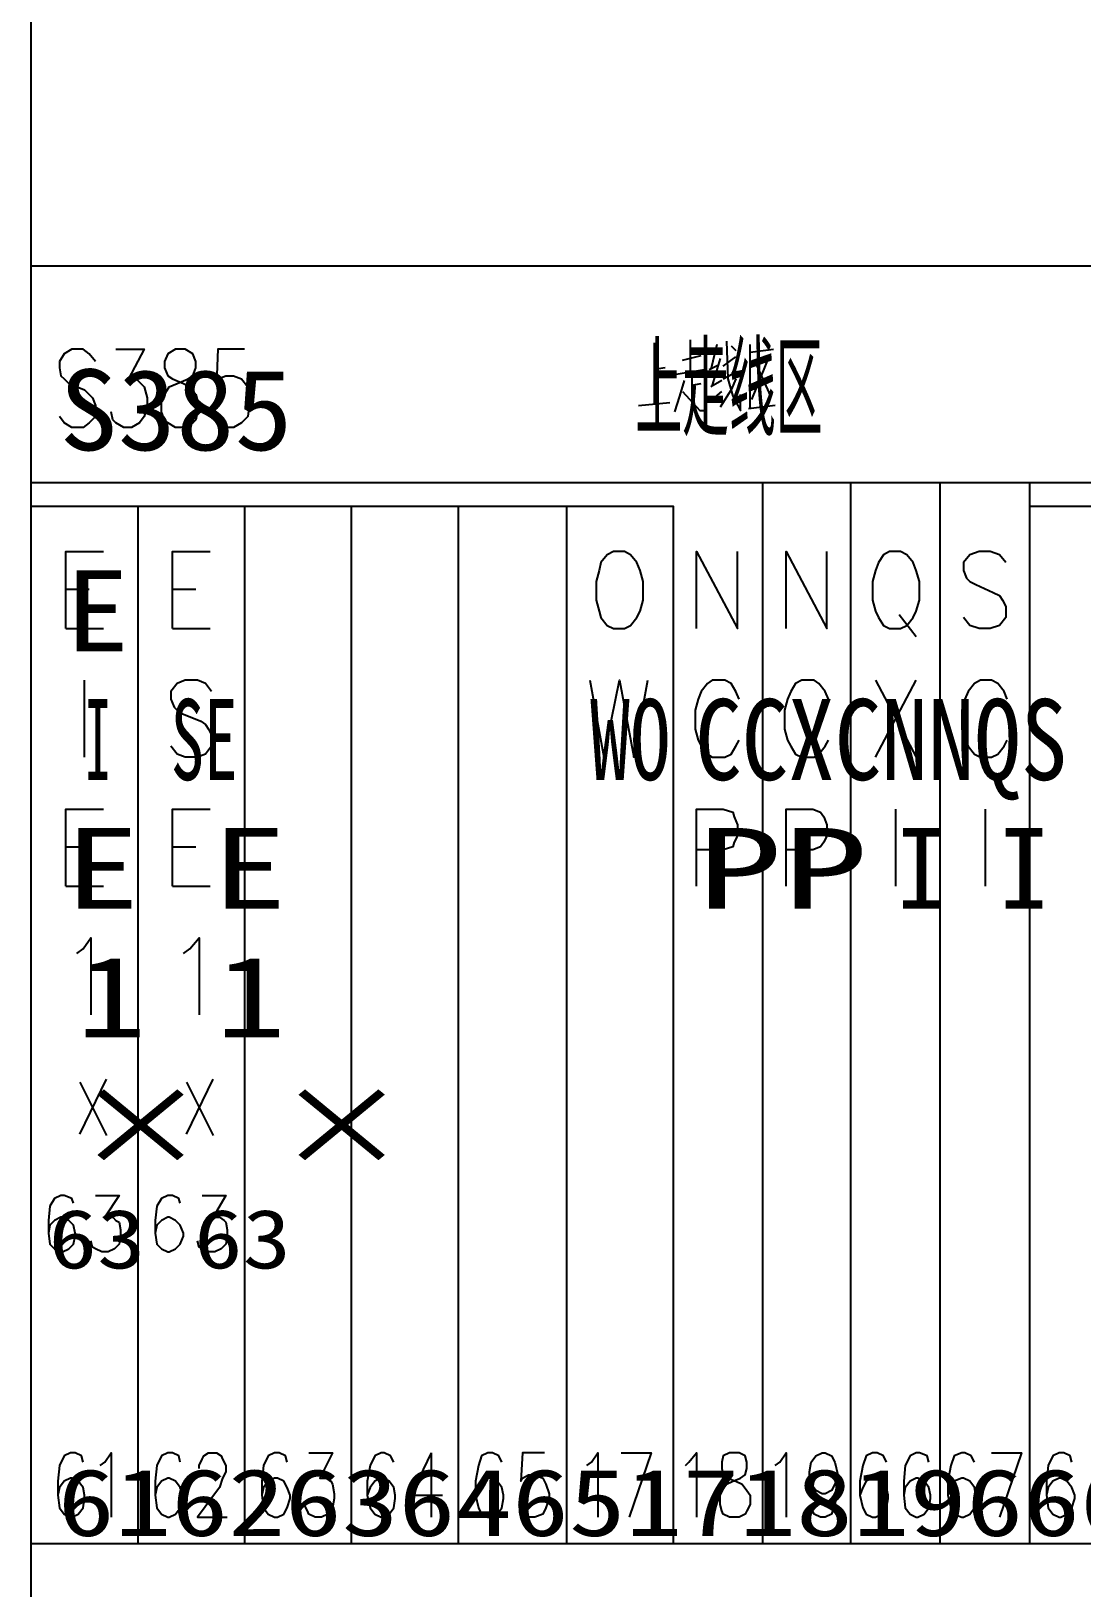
# Model space of a CAD drawing. Header units: metres. Extents: x 17 to 1264, y 17 to 859.
# Drawn here: x 174.9 to 271.4, y 484.7 to 627.5 of the extents above; entities that cross this region are included whole.
import ezdxf

# ---------------------------------------------------------------- set-up
doc = ezdxf.new("R2010")
doc.units = ezdxf.units.M
for name, color, linetype in [('LINES', 7, 'Continuous'), ('POLYLINES', 4, 'Continuous'), ('RECTS', 7, 'Continuous'), ('TEXTS', 3, 'Continuous')]:
    doc.layers.add(name, color=color, linetype=linetype)

msp = doc.modelspace()

# ---------------------------------------------------------------- linework, layer by layer
at = {"layer": 'LINES'}
for p, q in [((174.95, 98.64), (174.95, 693.94)), ((232.12, 598.9), (232.12, 593.28)), ((235.43, 599.18), (235.43, 596.3)), ((237.88, 598.75), (237.31, 596.45)), ((239.18, 598.61), (239.61, 598.18)), ((240.91, 592.85), (240.91, 598.75)), ((240.91, 598.03), (243.07, 598.32)), ((234.71, 597.31), (236.44, 597.74)), ((237.16, 596.45), (238.03, 596.88)), ((238.17, 597.46), (237.45, 595.01)), ((238.46, 596.74), (239.61, 597.6)), ((242.63, 597.6), (241.05, 593.71)), ((241.34, 597.17), (242.78, 594)), ((233.13, 596.59), (232.12, 596.45)), ((234.14, 596.02), (236.73, 596.45)), ((235.58, 596.16), (235.58, 593.57)), ((238.31, 595.44), (237.31, 594.86)), ((238.46, 595.58), (239.75, 596.3)), ((235.58, 595.01), (236.44, 595.15)), ((237.31, 593.57), (238.31, 594.43)), ((230.68, 593.14), (233.56, 593.42)), ((243.21, 593.14), (240.76, 592.85)), ((178.12, 576.29), (180.28, 576.29)), ((187.91, 576.29), (190.07, 576.29)), ((254.59, 573.98), (256.17, 571.97)), ((178.12, 572.69), (181.58, 572.69)), ((187.91, 572.69), (191.37, 572.69)), ((179.85, 560.88), (179.85, 567.94)), ((252.43, 560.88), (256.17, 567.94)), ((252.43, 567.94), (256.17, 560.88)), ((254.3, 549.07), (254.3, 556.13)), ((262.51, 549.07), (262.51, 556.13)), ((178.12, 552.67), (180.28, 552.67)), ((187.91, 552.67), (190.07, 552.67)), ((178.12, 549.07), (181.58, 549.07)), ((187.91, 549.07), (191.37, 549.07)), ((179.42, 526.32), (181.87, 531.36)), ((189.21, 526.32), (191.66, 531.36)), ((179.42, 531.07), (181.87, 526.18)), ((189.21, 531.07), (191.66, 526.18)), ((211.67, 497.09), (211.67, 491.18))]:
    msp.add_line(p, q, dxfattribs=at)
at = {"layer": 'POLYLINES'}
for points in [[(180.86, 597.17), (180.28, 597.89), (179.71, 598.32), (178.7, 598.32), (177.98, 597.89), (177.55, 597.17), (177.55, 596.59), (177.69, 595.87), (177.98, 595.58), (178.41, 595.15), (179.85, 594.58), (180.28, 594.14), (180.57, 593.86), (180.86, 593.14), (180.86, 592.13), (180.28, 591.55), (179.71, 591.12), (178.7, 591.12), (177.98, 591.55), (177.55, 592.13)], [(182.73, 598.32), (185.32, 598.32), (183.88, 595.58), (184.6, 595.58), (185.03, 595.15), (185.32, 594.86), (185.61, 593.86), (185.61, 593.14), (185.32, 592.13), (184.89, 591.55), (184.17, 591.12), (183.45, 591.12), (182.73, 591.55), (182.44, 591.84), (182.3, 592.56)], [(188.2, 598.32), (187.48, 597.89), (187.19, 597.17), (187.19, 596.59), (187.48, 595.87), (187.91, 595.58), (188.92, 595.15), (189.5, 594.86), (190.07, 594.14), (190.22, 593.57), (190.22, 592.56), (190.07, 591.84), (189.79, 591.55), (189.07, 591.12), (188.2, 591.12), (187.48, 591.55), (187.19, 591.84), (186.91, 592.56), (186.91, 593.57), (187.19, 594.14), (187.63, 594.86), (188.35, 595.15), (189.35, 595.58), (189.79, 595.87), (190.07, 596.59), (190.07, 597.17), (189.79, 597.89), (189.07, 598.32), (188.2, 598.32)], [(194.54, 598.32), (192.09, 598.32), (191.95, 595.15), (192.09, 595.58), (192.81, 595.87), (193.53, 595.87), (194.25, 595.58), (194.83, 594.86), (194.97, 593.86), (194.97, 593.14), (194.83, 592.13), (194.25, 591.55), (193.53, 591.12), (192.81, 591.12), (192.09, 591.55), (191.95, 591.84), (191.66, 592.56)], [(238.75, 599.04), (238.89, 595.58), (239.32, 594)], [(234.86, 595.44), (234.43, 594), (233.99, 592.56)], [(239.61, 595.58), (239.18, 594.58), (238.17, 592.99)], [(234.71, 594.43), (236.3, 592.7), (236.87, 592.7)], [(239.32, 594), (240.04, 592.7), (240.04, 594.14)], [(178.12, 572.69), (178.12, 579.74), (181.58, 579.74)], [(187.91, 572.69), (187.91, 579.74), (191.37, 579.74)], [(228.38, 579.74), (227.8, 579.46), (227.23, 578.74), (227.08, 578.02), (226.79, 577.01), (226.79, 575.28), (227.08, 574.27), (227.23, 573.7), (227.8, 572.98), (228.38, 572.69), (229.39, 572.69), (229.96, 572.98), (230.54, 573.7), (230.83, 574.27), (231.11, 575.28), (231.11, 577.01), (230.83, 578.02), (230.54, 578.74), (229.96, 579.46), (229.39, 579.74), (228.38, 579.74)], [(236.01, 572.69), (236.01, 579.74), (239.75, 572.69), (239.75, 579.74)], [(244.22, 572.69), (244.22, 579.74), (247.96, 572.69), (247.96, 579.74)], [(253.72, 579.74), (253.15, 579.46), (252.71, 578.74), (252.43, 578.02), (252.14, 577.01), (252.14, 575.28), (252.43, 574.27), (252.71, 573.7), (253.15, 572.98), (253.72, 572.69), (254.73, 572.69), (255.31, 572.98), (255.88, 573.7), (256.17, 574.27), (256.46, 575.28), (256.46, 577.01), (256.17, 578.02), (255.88, 578.74), (255.31, 579.46), (254.73, 579.74), (253.72, 579.74)], [(264.38, 578.74), (263.8, 579.46), (262.94, 579.74), (261.93, 579.74), (261.07, 579.46), (260.49, 578.74), (260.49, 578.02), (260.78, 577.3), (261.07, 577.01), (261.64, 576.72), (263.23, 576), (263.8, 575.71), (264.09, 575.28), (264.38, 574.7), (264.38, 573.7), (263.8, 572.98), (262.94, 572.69), (261.93, 572.69), (261.07, 572.98), (260.49, 573.7)], [(191.51, 566.93), (190.94, 567.65), (190.22, 567.94), (189.07, 567.94), (188.35, 567.65), (187.77, 566.93), (187.77, 566.21), (188.06, 565.49), (188.35, 565.2), (188.78, 564.91), (190.51, 564.19), (190.94, 563.9), (191.23, 563.47), (191.51, 562.9), (191.51, 561.89), (190.94, 561.17), (190.22, 560.88), (189.07, 560.88), (188.35, 561.17), (187.77, 561.89)], [(226.22, 567.94), (227.51, 560.88), (228.95, 567.94), (230.25, 560.88), (231.55, 567.94)], [(239.9, 566.21), (239.61, 566.93), (239.18, 567.65), (238.6, 567.94), (237.45, 567.94), (237.02, 567.65), (236.44, 566.93), (236.15, 566.21), (235.87, 565.2), (235.87, 563.47), (236.15, 562.46), (236.44, 561.89), (237.02, 561.17), (237.45, 560.88), (238.6, 560.88), (239.18, 561.17), (239.61, 561.89), (239.9, 562.46)], [(248.11, 566.21), (247.82, 566.93), (247.24, 567.65), (246.81, 567.94), (245.66, 567.94), (245.08, 567.65), (244.65, 566.93), (244.36, 566.21), (244.07, 565.2), (244.07, 563.47), (244.36, 562.46), (244.65, 561.89), (245.08, 561.17), (245.66, 560.88), (246.81, 560.88), (247.24, 561.17), (247.82, 561.89), (248.11, 562.46)], [(264.52, 566.21), (264.23, 566.93), (263.66, 567.65), (263.08, 567.94), (262.07, 567.94), (261.5, 567.65), (260.92, 566.93), (260.63, 566.21), (260.35, 565.2), (260.35, 563.47), (260.63, 562.46), (260.92, 561.89), (261.5, 561.17), (262.07, 560.88), (263.08, 560.88), (263.66, 561.17), (264.23, 561.89), (264.52, 562.46)], [(178.12, 549.07), (178.12, 556.13), (181.58, 556.13)], [(187.91, 549.07), (187.91, 556.13), (191.37, 556.13)], [(236.01, 549.07), (236.01, 556.13), (238.46, 556.13), (239.32, 555.84), (239.47, 555.41), (239.75, 554.69), (239.75, 553.68), (239.47, 553.1), (239.32, 552.67), (238.46, 552.38), (236.01, 552.38)], [(244.22, 549.07), (244.22, 556.13), (246.67, 556.13), (247.39, 555.84), (247.67, 555.41), (247.96, 554.69), (247.96, 553.68), (247.67, 553.1), (247.39, 552.67), (246.67, 552.38), (244.22, 552.38)], [(179.13, 542.88), (179.71, 543.31), (180.43, 544.32), (180.43, 537.26)], [(188.92, 542.88), (189.5, 543.31), (190.36, 544.32), (190.36, 537.26)], [(178.84, 519.98), (178.7, 520.42), (177.98, 520.7), (177.69, 520.7), (177.11, 520.42), (176.68, 519.7), (176.54, 518.4), (176.54, 517.25), (176.68, 516.24), (177.11, 515.81), (177.69, 515.52), (177.83, 515.52), (178.41, 515.81), (178.84, 516.24), (178.99, 516.96), (178.99, 517.25), (178.84, 517.97), (178.41, 518.4), (177.83, 518.69), (177.69, 518.69), (177.11, 518.4), (176.68, 517.97), (176.54, 517.25)], [(180.86, 520.7), (183.02, 520.7), (181.72, 518.69), (182.44, 518.69), (182.73, 518.4), (183.02, 518.26), (183.16, 517.54), (183.16, 516.96), (183.02, 516.24), (182.59, 515.81), (182.01, 515.52), (181.43, 515.52), (180.86, 515.81), (180.57, 515.95), (180.43, 516.53)], [(188.63, 519.98), (188.49, 520.42), (187.91, 520.7), (187.48, 520.7), (186.91, 520.42), (186.47, 519.7), (186.33, 518.4), (186.33, 517.25), (186.47, 516.24), (186.91, 515.81), (187.48, 515.52), (187.63, 515.52), (188.2, 515.81), (188.63, 516.24), (188.92, 516.96), (188.92, 517.25), (188.63, 517.97), (188.2, 518.4), (187.63, 518.69), (187.48, 518.69), (186.91, 518.4), (186.47, 517.97), (186.33, 517.25)], [(190.65, 520.7), (192.81, 520.7), (191.66, 518.69), (192.23, 518.69), (192.67, 518.4), (192.81, 518.26), (192.95, 517.54), (192.95, 516.96), (192.81, 516.24), (192.38, 515.81), (191.8, 515.52), (191.23, 515.52), (190.65, 515.81), (190.36, 515.95), (190.22, 516.53)], [(179.71, 496.22), (179.56, 496.8), (178.99, 497.09), (178.55, 497.09), (177.98, 496.8), (177.55, 495.94), (177.4, 494.5), (177.4, 493.2), (177.55, 492.05), (177.98, 491.47), (178.55, 491.18), (178.7, 491.18), (179.27, 491.47), (179.71, 492.05), (179.85, 492.91), (179.85, 493.2), (179.71, 493.92), (179.27, 494.5), (178.7, 494.78), (178.55, 494.78), (177.98, 494.5), (177.55, 493.92), (177.4, 493.2)], [(181.29, 495.94), (181.72, 496.22), (182.3, 497.09), (182.3, 491.18)], [(188.63, 496.22), (188.49, 496.8), (187.91, 497.09), (187.48, 497.09), (186.91, 496.8), (186.47, 495.94), (186.33, 494.5), (186.33, 493.2), (186.47, 492.05), (186.91, 491.47), (187.48, 491.18), (187.63, 491.18), (188.2, 491.47), (188.63, 492.05), (188.92, 492.91), (188.92, 493.2), (188.63, 493.92), (188.2, 494.5), (187.63, 494.78), (187.48, 494.78), (186.91, 494.5), (186.47, 493.92), (186.33, 493.2)], [(190.36, 495.65), (190.36, 495.94), (190.65, 496.51), (190.79, 496.8), (191.23, 497.09), (191.95, 497.09), (192.38, 496.8), (192.52, 496.51), (192.81, 495.94), (192.81, 495.36), (192.52, 494.78), (192.23, 493.92), (190.22, 491.18), (192.95, 491.18)], [(198.43, 496.22), (198.28, 496.8), (197.71, 497.09), (197.27, 497.09), (196.7, 496.8), (196.27, 495.94), (196.12, 494.5), (196.12, 493.2), (196.27, 492.05), (196.7, 491.47), (197.27, 491.18), (197.56, 491.18), (198.14, 491.47), (198.43, 492.05), (198.71, 492.91), (198.71, 493.2), (198.43, 493.92), (198.14, 494.5), (197.56, 494.78), (197.27, 494.78), (196.7, 494.5), (196.27, 493.92), (196.12, 493.2)], [(200.44, 497.09), (202.6, 497.09), (201.45, 494.78), (202.03, 494.78), (202.46, 494.5), (202.6, 494.21), (202.75, 493.34), (202.75, 492.91), (202.6, 492.05), (202.17, 491.47), (201.59, 491.18), (201.02, 491.18), (200.44, 491.47), (200.3, 491.76), (200.01, 492.34)], [(208.22, 496.22), (207.93, 496.8), (207.35, 497.09), (207.07, 497.09), (206.49, 496.8), (206.06, 495.94), (205.77, 494.5), (205.77, 493.2), (206.06, 492.05), (206.49, 491.47), (207.07, 491.18), (207.21, 491.18), (207.79, 491.47), (208.22, 492.05), (208.36, 492.91), (208.36, 493.2), (208.22, 493.92), (207.79, 494.5), (207.21, 494.78), (207.07, 494.78), (206.49, 494.5), (206.06, 493.92), (205.77, 493.2)], [(211.67, 497.09), (209.8, 493.2), (212.68, 493.2)], [(218.15, 496.22), (217.87, 496.8), (217.29, 497.09), (216.86, 497.09), (216.28, 496.8), (215.99, 495.94), (215.71, 494.5), (215.71, 493.2), (215.99, 492.05), (216.28, 491.47), (216.86, 491.18), (217.15, 491.18), (217.72, 491.47), (218.15, 492.05), (218.3, 492.91), (218.3, 493.2), (218.15, 493.92), (217.72, 494.5), (217.15, 494.78), (216.86, 494.78), (216.28, 494.5), (215.99, 493.92), (215.71, 493.2)], [(222.04, 497.09), (220.03, 497.09), (219.88, 494.5), (220.03, 494.78), (220.6, 495.07), (221.18, 495.07), (221.9, 494.78), (222.19, 494.21), (222.47, 493.34), (222.47, 492.91), (222.19, 492.05), (221.9, 491.47), (221.18, 491.18), (220.6, 491.18), (220.03, 491.47), (219.88, 491.76), (219.74, 492.34)], [(225.93, 495.94), (226.36, 496.22), (226.94, 497.09), (226.94, 491.18)], [(229.1, 497.09), (231.83, 497.09), (229.82, 491.18)], [(235, 495.94), (235.29, 496.22), (236.01, 497.09), (236.01, 491.18)], [(239.03, 497.09), (238.46, 496.8), (238.31, 496.22), (238.31, 495.65), (238.46, 495.07), (238.89, 494.78), (239.61, 494.5), (240.19, 494.21), (240.62, 493.63), (240.91, 493.2), (240.91, 492.34), (240.62, 491.76), (240.47, 491.47), (239.9, 491.18), (239.03, 491.18), (238.46, 491.47), (238.31, 491.76), (238.17, 492.34), (238.17, 493.2), (238.31, 493.63), (238.75, 494.21), (239.32, 494.5), (240.04, 494.78), (240.47, 495.07), (240.62, 495.65), (240.62, 496.22), (240.47, 496.8), (239.9, 497.09), (239.03, 497.09)], [(243.21, 495.94), (243.64, 496.22), (244.22, 497.09), (244.22, 491.18)], [(248.97, 495.07), (248.68, 494.21), (248.39, 493.63), (247.82, 493.34), (247.53, 493.34), (246.95, 493.63), (246.52, 494.21), (246.38, 495.07), (246.38, 495.36), (246.52, 496.22), (246.95, 496.8), (247.53, 497.09), (247.82, 497.09), (248.39, 496.8), (248.68, 496.22), (248.97, 495.07), (248.97, 493.63), (248.68, 492.34), (248.39, 491.47), (247.82, 491.18), (247.39, 491.18), (246.81, 491.47), (246.52, 492.05)], [(253.43, 496.22), (253.15, 496.8), (252.57, 497.09), (252.14, 497.09), (251.56, 496.8), (251.27, 495.94), (250.99, 494.5), (250.99, 493.2), (251.27, 492.05), (251.56, 491.47), (252.14, 491.18), (252.43, 491.18), (253, 491.47), (253.43, 492.05), (253.58, 492.91), (253.58, 493.2), (253.43, 493.92), (253, 494.5), (252.43, 494.78), (252.14, 494.78), (251.56, 494.5), (251.27, 493.92), (250.99, 493.2)], [(257.32, 496.22), (257.18, 496.8), (256.46, 497.09), (256.17, 497.09), (255.59, 496.8), (255.16, 495.94), (255.02, 494.5), (255.02, 493.2), (255.16, 492.05), (255.59, 491.47), (256.17, 491.18), (256.31, 491.18), (256.89, 491.47), (257.32, 492.05), (257.47, 492.91), (257.47, 493.2), (257.32, 493.92), (256.89, 494.5), (256.31, 494.78), (256.17, 494.78), (255.59, 494.5), (255.16, 493.92), (255.02, 493.2)], [(261.5, 496.22), (261.21, 496.8), (260.63, 497.09), (260.35, 497.09), (259.63, 496.8), (259.34, 495.94), (259.05, 494.5), (259.05, 493.2), (259.34, 492.05), (259.63, 491.47), (260.35, 491.18), (260.49, 491.18), (261.07, 491.47), (261.5, 492.05), (261.64, 492.91), (261.64, 493.2), (261.5, 493.92), (261.07, 494.5), (260.49, 494.78), (260.35, 494.78), (259.63, 494.5), (259.34, 493.92), (259.05, 493.2)], [(263.08, 497.09), (265.82, 497.09), (263.8, 491.18)], [(270.43, 496.22), (270.28, 496.8), (269.71, 497.09), (269.27, 497.09), (268.7, 496.8), (268.27, 495.94), (268.12, 494.5), (268.12, 493.2), (268.27, 492.05), (268.7, 491.47), (269.27, 491.18), (269.42, 491.18), (269.99, 491.47), (270.43, 492.05), (270.71, 492.91), (270.71, 493.2), (270.43, 493.92), (269.99, 494.5), (269.42, 494.78), (269.27, 494.78), (268.7, 494.5), (268.27, 493.92), (268.12, 493.2)]]:
    msp.add_lwpolyline(points, dxfattribs=at)
at = {"layer": 'RECTS'}
for points in [[(174.95, 605.95), (315.64, 605.95), (315.64, 338.54), (174.95, 338.54)], [(174.95, 586.08), (315.64, 586.08), (315.64, 338.54), (174.95, 338.54)], [(233.85, 586.08), (242.06, 586.08), (242.06, 488.74), (233.85, 488.74)], [(233.85, 586.08), (242.06, 586.08), (242.06, 488.74), (233.85, 488.74)], [(242.06, 586.08), (250.12, 586.08), (250.12, 488.74), (242.06, 488.74)], [(250.12, 586.08), (258.33, 586.08), (258.33, 488.74), (250.12, 488.74)], [(258.33, 586.08), (266.54, 586.08), (266.54, 488.74), (258.33, 488.74)], [(174.95, 583.92), (184.75, 583.92), (184.75, 488.74), (174.95, 488.74)], [(184.75, 583.92), (194.54, 583.92), (194.54, 488.74), (184.75, 488.74)], [(194.54, 583.92), (204.33, 583.92), (204.33, 488.74), (194.54, 488.74)], [(204.33, 583.92), (214.12, 583.92), (214.12, 488.74), (204.33, 488.74)], [(214.12, 583.92), (224.06, 583.92), (224.06, 488.74), (214.12, 488.74)], [(224.06, 583.92), (233.85, 583.92), (233.85, 488.74), (224.06, 488.74)], [(266.54, 583.92), (276.33, 583.92), (276.33, 488.74), (266.54, 488.74)]]:
    msp.add_lwpolyline(points, dxfattribs=at)

# ---------------------------------------------------------------- texts
at = {"layer": 'TEXTS'}
for s, height, width, p in [('上走线区', 7.42, 0.445399, (230.39, 591.16)), ('S385', 7.42, 1.06027, (177.55, 589.04)), ('E', 7.42, 1.151386, (178.12, 570.61)), ('I', 7.42, 0.485082, (179.85, 558.8)), ('SE', 7.42, 0.605992, (187.77, 558.8)), ('WO', 7.42, 0.731374, (226.22, 558.8)), ('CCXCNNQS', 7.42, 0.845904, (235.87, 558.8)), ('E E', 7.42, 1.339748, (178.12, 546.99)), ('PP', 7.42, 1.557506, (236.01, 546.99)), ('I I', 7.42, 0.931003, (254.3, 546.99)), ('1 1', 7.42, 1.266917, (179.13, 535.19)), ('× ×', 7.42, 1.218554, (178.84, 523.38)), ('63 63', 5.42, 1.207694, (176.54, 514)), ('616263646517181966676869707172', 6.17, 1.241336, (177.4, 489.46))]:
    msp.add_text(s, height=height, dxfattribs=dict(at, width=width)).set_placement(p)

doc.saveas('drawing.dxf')
